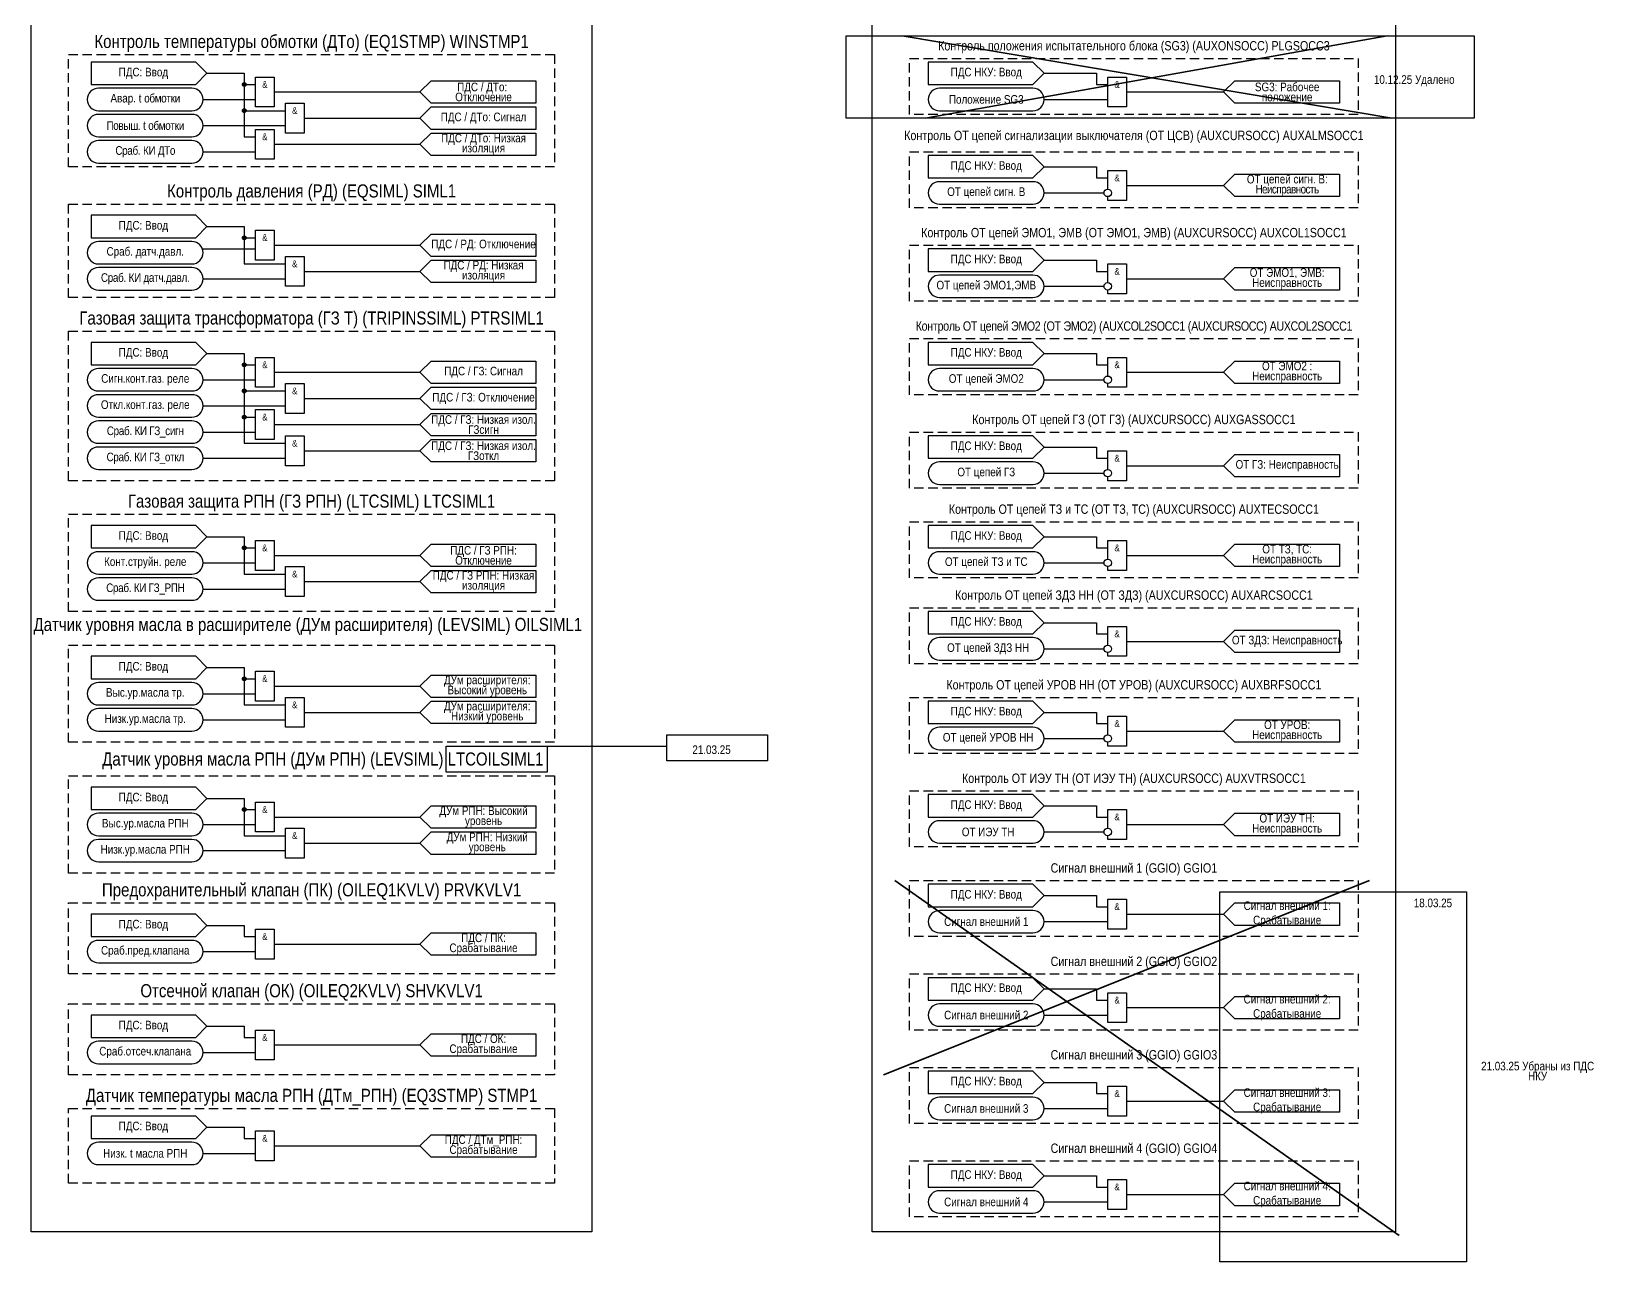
# Model space of a CAD drawing. Header units: millimetres. Extents: x -3652 to 418, y -8 to 1224.
# Drawn here: x 0 to 418, y -8 to 321.3 of the extents above; entities that cross this region are included whole.
import ezdxf

# ---------------------------------------------------------------- set-up
doc = ezdxf.new("R2010")
doc.units = ezdxf.units.MM
doc.linetypes.add('штриховая2', pattern=[0.375, 0.25, -0.125])
doc.layers.add('TEXT', color=7, linetype='Continuous', lineweight=25)
doc.styles.add('2.5_Gost_RD', font='ARIALN.TTF', dxfattribs={"height": 2.5})
doc.styles.add('3.5_Gost_RD', font='ARIALN.TTF', dxfattribs={"height": 3.5})

# ---------------------------------------------------------------- blocks, each defined once
blk = doc.blocks.new('Точка')
at = {"ltscale": 100}
h = blk.add_hatch(color=256, dxfattribs=at)
h.dxf.hatch_style = 1
edge = h.paths.add_edge_path()
edge.add_arc((0, 0), 0.5, 0, 360)
blk.add_circle((0, 0), 0.5, dxfattribs=at)

msp = doc.modelspace()

# ---------------------------------------------------------------- linework, layer by layer
at = {"color": 1, "lineweight": 35, "ltscale": 100}
for p, q in [((232.96, 320), (364.04, 298)), ((362.77, 320), (239.23, 298)), ((358, 94), (228, 42)), ((231, 94), (366, -1))]:
    msp.add_line(p, q, dxfattribs=at)
at = {"ltscale": 100}
msp.add_line((138, 130), (170, 130), dxfattribs=at)
for points in [[(0, 564), (150, 564), (150, 0), (0, 0)], [(16, 313), (16, 307), (44, 307), (47, 310), (44, 313)], [(240, 313), (240, 307), (268, 307), (271, 310), (268, 313)], [(240, 288), (240, 282), (268, 282), (271, 285), (268, 288)], [(16, 272), (16, 266), (44, 266), (47, 269), (44, 272)], [(240, 263), (240, 257), (268, 257), (271, 260), (268, 263)], [(16, 238), (16, 232), (44, 232), (47, 235), (44, 238)], [(240, 238), (240, 232), (268, 232), (271, 235), (268, 238)], [(240, 213), (240, 207), (268, 207), (271, 210), (268, 213)], [(16, 189), (16, 183), (44, 183), (47, 186), (44, 189)], [(240, 189), (240, 183), (268, 183), (271, 186), (268, 189)], [(240, 166), (240, 160), (268, 160), (271, 163), (268, 166)], [(16, 154), (16, 148), (44, 148), (47, 151), (44, 154)], [(240, 142), (240, 136), (268, 136), (271, 139), (268, 142)], [(111, 130), (138, 130), (138, 123), (111, 123)], [(170, 133), (197, 133), (197, 126), (170, 126)], [(16, 119), (16, 113), (44, 113), (47, 116), (44, 119)], [(240, 117), (240, 111), (268, 111), (271, 114), (268, 117)], [(240, 93), (240, 87), (268, 87), (271, 90), (268, 93)], [(16, 85), (16, 79), (44, 79), (47, 82), (44, 85)], [(240, 68), (240, 62), (268, 62), (271, 65), (268, 68)], [(16, 58), (16, 52), (44, 52), (47, 55), (44, 58)], [(240, 43), (240, 37), (268, 37), (271, 40), (268, 43)], [(16, 31), (16, 25), (44, 25), (47, 28), (44, 31)], [(60, 27), (65, 27), (65, 19), (60, 19)], [(240, 18), (240, 12), (268, 12), (271, 15), (268, 18)]]:
    msp.add_lwpolyline(points, close=True, dxfattribs=at)
at = {"color": 3, "ltscale": 100}
msp.add_lwpolyline([(225, 555), (365, 555), (365, 0), (225, 0)], close=True, dxfattribs=at)
at = {"color": 2, "lineweight": 30, "ltscale": 100}
for points in [[(218, 320), (386, 320), (386, 298), (218, 298)], [(318, 91), (384, 91), (384, -8), (318, -8)]]:
    msp.add_lwpolyline(points, close=True, dxfattribs=at)
at = {"color": 6, "linetype": 'штриховая2', "ltscale": 10}
for points in [[(10, 315), (140, 315), (140, 285), (10, 285)], [(10, 275), (140, 275), (140, 250), (10, 250)], [(10, 241), (140, 241), (140, 201), (10, 201)], [(10, 192), (140, 192), (140, 166), (10, 166)], [(10, 157), (140, 157), (140, 131), (10, 131)], [(10, 122), (140, 122), (140, 96), (10, 96)], [(10, 88), (140, 88), (140, 69), (10, 69)], [(10, 61), (140, 61), (140, 42), (10, 42)]]:
    msp.add_lwpolyline(points, close=True, dxfattribs=at)
at = {"linetype": 'штриховая2', "ltscale": 10}
for points in [[(235, 314), (355, 314), (355, 299), (235, 299)], [(235, 289), (355, 289), (355, 274), (235, 274)], [(235, 264), (355, 264), (355, 249), (235, 249)], [(235, 239), (355, 239), (355, 224), (235, 224)], [(235, 214), (355, 214), (355, 199), (235, 199)], [(235, 190), (355, 190), (355, 175), (235, 175)], [(235, 167), (355, 167), (355, 152), (235, 152)], [(235, 143), (355, 143), (355, 128), (235, 128)], [(235, 118), (355, 118), (355, 103), (235, 103)], [(235, 94), (355, 94), (355, 79), (235, 79)], [(235, 69), (355, 69), (355, 54), (235, 54)], [(235, 44), (355, 44), (355, 29), (235, 29)], [(10, 33), (140, 33), (140, 13), (10, 13)], [(235, 19), (355, 19), (355, 4), (235, 4)]]:
    msp.add_lwpolyline(points, close=True, dxfattribs=at)
at = {"color": 6, "ltscale": 100}
for points in [[(47, 310), (57, 310), (57, 307), (60, 307)], [(47, 310), (57, 310), (57, 300), (68, 300)], [(47, 310), (57, 310), (57, 293), (60, 293)], [(271, 310), (285, 310), (285, 307), (288, 307)], [(104, 305), (107, 308), (135, 308), (135, 302), (107, 302), (104, 305)], [(319, 305), (322, 308), (350, 308), (350, 302), (322, 302), (319, 305)], [(46, 303), (60, 303)], [(65, 305), (104, 305)], [(104, 298), (107, 301), (135, 301), (135, 295), (107, 295), (104, 298)], [(271, 303), (288, 303)], [(293, 305), (319, 305)], [(73, 298), (104, 298)], [(46, 296), (68, 296)], [(104, 291), (107, 294), (135, 294), (135, 288), (107, 288), (104, 291)], [(46, 289), (60, 289)], [(65, 291), (104, 291)], [(271, 285), (285, 285), (285, 282), (288, 282)], [(288, 279), (288, 284), (293, 284), (293, 276), (288, 276), (288, 277)], [(319, 280), (322, 283), (350, 283), (350, 277), (322, 277), (319, 280)], [(271, 278), (287, 278)], [(293, 280), (319, 280)], [(47, 269), (57, 269), (57, 259), (68, 259)], [(47, 269), (57, 269), (57, 266), (60, 266)], [(65, 264), (104, 264)], [(104, 264), (107, 267), (135, 267), (135, 261), (107, 261), (104, 264)], [(46, 263), (60, 263)], [(104, 257), (107, 260), (135, 260), (135, 254), (107, 254), (104, 257)], [(271, 260), (285, 260), (285, 257), (288, 257)], [(46, 255), (68, 255)], [(73, 257), (104, 257)], [(288, 254), (288, 259), (293, 259), (293, 251), (288, 251), (288, 252)], [(293, 255), (319, 255)], [(319, 255), (322, 258), (350, 258), (350, 252), (322, 252), (319, 255)], [(271, 253), (287, 253)], [(47, 235), (57, 235), (57, 232), (60, 232)], [(47, 235), (57, 235), (57, 225), (68, 225)], [(47, 235), (57, 235), (57, 218), (60, 218)], [(47, 235), (57, 235), (57, 211), (68, 211)], [(271, 235), (285, 235), (285, 232), (288, 232)], [(65, 230), (104, 230)], [(104, 230), (107, 233), (135, 233), (135, 227), (107, 227), (104, 230)], [(288, 229), (288, 234), (293, 234), (293, 226), (288, 226), (288, 227)], [(293, 230), (319, 230)], [(319, 230), (322, 233), (350, 233), (350, 227), (322, 227), (319, 230)], [(46, 228), (60, 228)], [(104, 223), (107, 226), (135, 226), (135, 220), (107, 220), (104, 223)], [(271, 228), (287, 228)], [(73, 223), (104, 223)], [(46, 221), (68, 221)], [(104, 216), (107, 219), (135, 219), (135, 213), (107, 213), (104, 216)], [(46, 214), (60, 214)], [(65, 216), (104, 216)], [(104, 209), (107, 212), (135, 212), (135, 206), (107, 206), (104, 209)], [(271, 210), (285, 210), (285, 207), (288, 207)], [(46, 207), (68, 207)], [(73, 209), (104, 209)], [(288, 204), (288, 209), (293, 209), (293, 201), (288, 201), (288, 202)], [(293, 205), (319, 205)], [(319, 205), (322, 208), (350, 208), (350, 202), (322, 202), (319, 205)], [(271, 203), (287, 203)], [(47, 186), (57, 186), (57, 183), (60, 183)], [(47, 186), (57, 186), (57, 176), (68, 176)], [(104, 181), (107, 184), (135, 184), (135, 178), (107, 178), (104, 181)], [(271, 186), (285, 186), (285, 183), (288, 183)], [(288, 180), (288, 185), (293, 185), (293, 177), (288, 177), (288, 178)], [(319, 181), (322, 184), (350, 184), (350, 178), (322, 178), (319, 181)], [(65, 181), (104, 181)], [(293, 181), (319, 181)], [(46, 179), (60, 179)], [(104, 174), (107, 177), (135, 177), (135, 171), (107, 171), (104, 174)], [(271, 179), (287, 179)], [(46, 172), (68, 172)], [(73, 174), (104, 174)], [(271, 163), (285, 163), (285, 160), (288, 160)], [(288, 157), (288, 162), (293, 162), (293, 154), (288, 154), (288, 155)], [(319, 158), (322, 161), (350, 161), (350, 155), (322, 155), (319, 158)], [(271, 156), (287, 156)], [(293, 158), (319, 158)], [(47, 151), (57, 151), (57, 148), (60, 148)], [(47, 151), (57, 151), (57, 141), (68, 141)], [(104, 146), (107, 149), (135, 149), (135, 143), (107, 143), (104, 146)], [(46, 144), (60, 144)], [(65, 146), (104, 146)], [(73, 139), (104, 139)], [(104, 139), (107, 142), (135, 142), (135, 136), (107, 136), (104, 139)], [(271, 139), (285, 139), (285, 136), (288, 136)], [(288, 133), (288, 138), (293, 138), (293, 130), (288, 130), (288, 131)], [(46, 137), (68, 137)], [(293, 134), (319, 134)], [(319, 134), (322, 137), (350, 137), (350, 131), (322, 131), (319, 134)], [(271, 132), (287, 132)], [(47, 116), (57, 116), (57, 113), (60, 113)], [(47, 116), (57, 116), (57, 106), (68, 106)], [(104, 111), (107, 114), (135, 114), (135, 108), (107, 108), (104, 111)], [(271, 114), (285, 114), (285, 111), (288, 111)], [(288, 108), (288, 113), (293, 113), (293, 105), (288, 105), (288, 106)], [(46, 109), (60, 109)], [(65, 111), (104, 111)], [(293, 109), (319, 109)], [(319, 109), (322, 112), (350, 112), (350, 106), (322, 106), (319, 109)], [(104, 104), (107, 107), (135, 107), (135, 101), (107, 101), (104, 104)], [(271, 107), (287, 107)], [(46, 102), (68, 102)], [(73, 104), (104, 104)], [(271, 90), (285, 90), (285, 87), (288, 87)], [(319, 85), (322, 88), (350, 88), (350, 82), (322, 82), (319, 85)], [(293, 85), (319, 85)], [(47, 82), (57, 82), (57, 79), (60, 79)], [(104, 77), (107, 80), (135, 80), (135, 74), (107, 74), (104, 77)], [(271, 83), (288, 83)], [(65, 77), (104, 77)], [(46, 75), (60, 75)], [(271, 65), (285, 65), (285, 62), (288, 62)], [(319, 60), (322, 63), (350, 63), (350, 57), (322, 57), (319, 60)], [(293, 60), (319, 60)], [(47, 55), (57, 55), (57, 52), (60, 52)], [(271, 58), (288, 58)], [(104, 50), (107, 53), (135, 53), (135, 47), (107, 47), (104, 50)], [(46, 48), (60, 48)], [(65, 50), (104, 50)], [(271, 40), (285, 40), (285, 37), (288, 37)], [(319, 35), (322, 38), (350, 38), (350, 32), (322, 32), (319, 35)], [(293, 35), (319, 35)], [(271, 33), (288, 33)], [(271, 15), (285, 15), (285, 12), (288, 12)], [(319, 10), (322, 13), (350, 13), (350, 7), (322, 7), (319, 10)], [(293, 10), (319, 10)], [(271, 8), (288, 8)]]:
    msp.add_lwpolyline(points, dxfattribs=at)
at = {"ltscale": 100}
for points in [[(18, 300), (43, 300, 1), (43, 306), (18, 306, 1)], [(243, 300), (268, 300, 1), (268, 306), (243, 306, 1)], [(18, 293), (43, 293, 1), (43, 299), (18, 299, 1)], [(18, 286), (43, 286, 1), (43, 292), (18, 292, 1)], [(243, 275), (268, 275, 1), (268, 281), (243, 281, 1)], [(18, 259), (43, 259, 1), (43, 265), (18, 265, 1)], [(18, 252), (43, 252, 1), (43, 258), (18, 258, 1)], [(243, 250), (268, 250, 1), (268, 256), (243, 256, 1)], [(18, 225), (43, 225, 1), (43, 231), (18, 231, 1)], [(243, 225), (268, 225, 1), (268, 231), (243, 231, 1)], [(18, 218), (43, 218, 1), (43, 224), (18, 224, 1)], [(18, 211), (43, 211, 1), (43, 217), (18, 217, 1)], [(18, 204), (43, 204, 1), (43, 210), (18, 210, 1)], [(243, 200), (268, 200, 1), (268, 206), (243, 206, 1)], [(18, 176), (43, 176, 1), (43, 182), (18, 182, 1)], [(243, 176), (268, 176, 1), (268, 182), (243, 182, 1)], [(18, 169), (43, 169, 1), (43, 175), (18, 175, 1)], [(243, 153), (268, 153, 1), (268, 159), (243, 159, 1)], [(18, 141), (43, 141, 1), (43, 147), (18, 147, 1)], [(18, 134), (43, 134, 1), (43, 140), (18, 140, 1)], [(243, 129), (268, 129, 1), (268, 135), (243, 135, 1)], [(18, 106), (43, 106, 1), (43, 112), (18, 112, 1)], [(243, 104), (268, 104, 1), (268, 110), (243, 110, 1)], [(18, 99), (43, 99, 1), (43, 105), (18, 105, 1)], [(243, 80), (268, 80, 1), (268, 86), (243, 86, 1)], [(18, 72), (43, 72, 1), (43, 78), (18, 78, 1)], [(243, 55), (268, 55, 1), (268, 61), (243, 61, 1)], [(18, 45), (43, 45, 1), (43, 51), (18, 51, 1)], [(243, 30), (268, 30, 1), (268, 36), (243, 36, 1)], [(18, 18), (43, 18, 1), (43, 24), (18, 24, 1)], [(243, 5), (268, 5, 1), (268, 11), (243, 11, 1)]]:
    msp.add_lwpolyline(points, format="xyb", close=True, dxfattribs=at)
at = {"color": 6, "ltscale": 100}
for points in [[(60, 309), (65, 309), (65, 301), (60, 301)], [(288, 309), (293, 309), (293, 301), (288, 301)], [(68, 302), (73, 302), (73, 294), (68, 294)], [(60, 295), (65, 295), (65, 287), (60, 287)], [(60, 268), (65, 268), (65, 260), (60, 260)], [(68, 261), (73, 261), (73, 253), (68, 253)], [(60, 234), (65, 234), (65, 226), (60, 226)], [(68, 227), (73, 227), (73, 219), (68, 219)], [(60, 220), (65, 220), (65, 212), (60, 212)], [(68, 213), (73, 213), (73, 205), (68, 205)], [(60, 185), (65, 185), (65, 177), (60, 177)], [(68, 178), (73, 178), (73, 170), (68, 170)], [(60, 150), (65, 150), (65, 142), (60, 142)], [(68, 143), (73, 143), (73, 135), (68, 135)], [(60, 115), (65, 115), (65, 107), (60, 107)], [(68, 108), (73, 108), (73, 100), (68, 100)], [(288, 89), (293, 89), (293, 81), (288, 81)], [(60, 81), (65, 81), (65, 73), (60, 73)], [(288, 64), (293, 64), (293, 56), (288, 56)], [(60, 54), (65, 54), (65, 46), (60, 46)], [(288, 39), (293, 39), (293, 31), (288, 31)], [(288, 14), (293, 14), (293, 6), (288, 6)]]:
    msp.add_lwpolyline(points, close=True, dxfattribs=at)
at = {"ltscale": 100}
for points in [[(47, 28), (57, 28), (57, 25), (60, 25)], [(104, 23), (107, 26), (135, 26), (135, 20), (107, 20), (104, 23)], [(46, 21), (60, 21)], [(65, 23), (104, 23)]]:
    msp.add_lwpolyline(points, dxfattribs=at)
at = {"color": 6, "ltscale": 100}
for centre in [(288, 278), (288, 253), (288, 228), (288, 203), (288, 179), (288, 156), (288, 132), (288, 107)]:
    msp.add_circle(centre, 1, dxfattribs=at)

# ---------------------------------------------------------------- block references
for p in [(57, 307), (57, 300), (57, 266), (57, 232), (57, 225), (57, 218), (57, 183), (57, 148), (57, 113)]:
    msp.add_blockref('Точка', p, dxfattribs=at)

# ---------------------------------------------------------------- texts
at = {"color": 30, "ltscale": 100, "attachment_point": 5, "style": '3.5_Gost_RD'}
for s, insert, char_height, width in [('\\pxsm0.7;Контроль температуры обмотки (ДТо) (EQ1STMP) {\\C6;WINSTMP1}', (75, 318), 3.5, 130), ('Контроль положения испытательного блока (SG3) (AUXONSOCC) {\\C6;PLGSOCC3}', (295, 317), 2.5, 120), ('\\pxt35;Контроль ОТ цепей сигнализации выключателя (ОТ ЦСВ) (AUXCURSOCC) {\\C6;AUXALMSOCC1}', (295, 293), 2.5, 120), ('\\pxt75;Контроль давления (РД) (EQSIML) {\\C6;SIML1}', (75, 278), 3.5, 130), ('Контроль ОТ цепей ЭМО1, ЭМВ (ОТ ЭМО1, ЭМВ) (AUXCURSOCC) {\\C6;AUXCOL1SOCC1}', (295, 267), 2.5, 120), ('\\pxsm0.7;Газовая защита трансформатора (ГЗ T) (TRIPINSSIML) {\\C6;PTRSIML1}', (75, 244), 3.5, 130), ('{\\T0.95;Контроль ОТ цепей ЭМО2 (ОТ ЭМО2) (AUXCOL2SOCC1 (AUXCURSOCC) \\C6;AUXCOL2SOCC1}', (295, 242), 2.5, 120), ('Контроль ОТ цепей ГЗ (ОТ ГЗ) (AUXCURSOCC) {\\C6;AUXGASSOCC1}', (295, 217), 2.5, 120), ('\\pxsm0.7;Газовая защита РПН (ГЗ РПН) (LTCSIML) {\\C6;LTCSIML1}', (75, 195), 3.5, 130), ('Контроль ОТ цепей ТЗ и ТС (ОТ ТЗ, ТС) (AUXCURSOCC) {\\C6;AUXTECSOCC1}', (295, 193), 2.5, 120), ('Контроль ОТ цепей ЗДЗ НН (ОТ ЗДЗ) (AUXCURSOCC) {\\C6;AUXARCSOCC1}', (295, 170), 2.5, 120), ('Контроль ОТ цепей УРОВ НН (ОТ УРОВ) (AUXCURSOCC) {\\C6;AUXBRFSOCC1}', (295, 146), 2.5, 120), ('Контроль ОТ ИЭУ ТН (ОТ ИЭУ ТН) (AUXCURSOCC) {\\C6;AUXVTRSOCC1}', (295, 121), 2.5, 120), ('Сигнал внешний 1 (GGIO) {\\C6;GGIO1}', (295, 97), 2.5, 120), ('\\pxsm0.7;Предохранительный клапан (ПК) (OILEQ1KVLV) {\\C6;PRVKVLV1}', (75, 91), 3.5, 162.683), ('Сигнал внешний 2 (GGIO) {\\C6;GGIO2}', (295, 72), 2.5, 120), ('\\pxsm0.7;Отсечной клапан (ОК) (OILEQ2KVLV) {\\C6;SHVKVLV1}', (75, 64), 3.5, 162.683), ('Сигнал внешний 3 (GGIO) {\\C6;GGIO3}', (295, 47), 2.5, 120), ('{\\C4;Датчик} температуры масла РПН (ДТм_РПН) (EQ3STMP) {\\C6;STMP1}', (75, 36), 3.5, 162.683), ('Сигнал внешний 4 (GGIO) {\\C6;GGIO4}', (295, 22), 2.5, 120)]:
    msp.add_mtext(s, dxfattribs=dict(at, insert=insert, char_height=char_height, width=width))
at = {"ltscale": 100, "attachment_point": 5, "style": '2.5_Gost_RD'}
for s, insert, char_height, width in [('\\pxsm0.7;ПДС НКУ: Ввод', (255.5, 310), 2.3, 31), ('\\pxsm0.7;ПДС / ДТо:  Отключение', (121, 305), 2.3, 28), ('\\pxsm0.7;SG3: Рабочее положение', (336, 305), 2.3, 28), ('\\A1;\\pxsm0.7;Авар. t {\\T0.95;обмотки}', (30.5, 303), 2.3, 31), ('\\pxsm0.7;Положение SG3', (255.5, 303), 2.3, 31), ('\\A1;\\pxsm0.7;{\\T0.95;Повыш. t обмотки}', (30.5, 296), 2.3, 29.7748), ('\\pxsm0.7;ПДС / ДТо: Сигнал', (121, 298), 2.3, 28), ('\\pxsm0.7;ПДС / ДТо: Низкая изоляция ', (121, 291), 2.3, 28), ('\\A1;\\pxsm0.7;{\\T0.95;Сраб. КИ ДТо}', (30.5, 289), 2.3, 31), ('\\pxsm0.7;ПДС НКУ: Ввод', (255.5, 285), 2.3, 31), ('\\pxsm0.7;ОТ цепей сигн. В{\\T0.9;: Неисправность }', (336, 280), 2.3, 28), ('\\pxsm0.7,t5;ОТ цепей сигн. В', (255.5, 278), 2.3, 31), ('\\A1;\\pxsm0.7;Сраб. {\\T0.95;д}атч.давл.', (30.5, 262), 2.3, 31), ('\\pxsm0.7;ПДС / {\\A1;РД: Отключение}', (121, 264), 2.3, 28), ('\\pxsm0.7;ПДС / РД: Низкая изоляция', (121, 257), 2.3, 28), ('\\pxsm0.7;ПДС НКУ: Ввод', (255.5, 260), 2.3, 31), ('\\A1;\\pxsm0.7;{\\T0.95;Сраб. КИ датч.давл.}', (30.5, 255), 2.3, 31), ('\\pxsm0.7;ОТ ЭМО1, ЭМВ: Неисправность', (336, 255), 2.3, 28), ('\\pxsm0.7;ОТ цепей ЭМО1,ЭМВ', (255.5, 253), 2.3, 31), ('\\pxsm0.7;ПДС НКУ: Ввод', (255.5, 235), 2.3, 31), ('\\pxsm0.7;ПДС / ГЗ: Сигнал', (121, 230), 2.3, 28), ('\\pxsm0.7;ОТ ЭМО2 : Неисправность', (336, 230), 2.3, 28), ('\\A1;\\pxsm0.7;Сигн.конт.газ. реле', (30.5, 228), 2.3, 31), ('\\pxsm0.7;ОТ цепей ЭМО2', (255.5, 228), 2.3, 31), ('\\A1;\\pxsm0.7;Откл.конт.газ. реле', (30.5, 221), 2.3, 31), ('\\pxsm0.7;ПДС / ГЗ: Отключение', (121, 223), 2.3, 28), ('\\pxsm0.7;ПДС / ГЗ: Низкая изол. ГЗсигн', (121, 216), 2.3, 28), ('\\A1;\\pxsm0.7;{\\T0.95;Сраб. КИ ГЗ_сигн}', (30.5, 214), 2.3, 31), ('\\pxsm0.7;ПДС / ГЗ: Низкая изол. ГЗоткл', (121, 209), 2.3, 28), ('\\pxsm0.7;ПДС НКУ: Ввод', (255.5, 210), 2.3, 31), ('\\A1;\\pxsm0.7;{\\T0.95;Сраб. КИ ГЗ_откл}', (30.5, 207), 2.3, 31), ('\\pxsm0.7;ОТ ГЗ: Неисправность', (336, 205), 2.3, 28), ('\\pxsm0.7;ОТ цепей ГЗ', (255.5, 203), 2.3, 31), ('\\pxsm0.7;ПДС НКУ: Ввод', (255.5, 186), 2.3, 31), ('\\A1;\\pxsm0.7;Конт.струйн. реле', (30.5, 179), 2.3, 31), ('\\pxsm0.7;ПДС / ГЗ РПН: Отключение', (121, 181), 2.3, 28), ('\\pxsm0.7;ОТ цепей ТЗ и ТС', (255.5, 179), 2.3, 31), ('\\pxsm0.7;ОТ ТЗ, ТС: Неисправность', (336, 181), 2.3, 28), ('\\pxsm0.7;ПДС / {\\C4;ГЗ РПН: Низкая изоляция}', (121, 174), 2.3, 28), ('\\A1;\\pxsm0.7;{\\T0.95;Сраб. КИ ГЗ_РПН}', (30.5, 172), 2.3, 31), ('\\pxsm0.7;ПДС НКУ: Ввод', (255.5, 163), 2.3, 31), ('\\pxsm0.7;ОТ ЗДЗ: Неисправность', (336, 158), 2.3, 28), ('\\pxsm0.7;ОТ цепей ЗДЗ НН', (256, 156), 2.3, 31), ('\\A1;\\pxsm0.7;Выс.ур.масла тр.', (30.5, 144), 2.3, 31), ('\\A1;\\pxsm0.7;Низк.ур.масла тр.', (30.5, 137), 2.3, 29.7748), ('\\pxsm0.7;ПДС НКУ: Ввод', (255.5, 139), 2.3, 31), ('\\pxsm0.7;ОТ УРОВ: Неисправность', (336, 134), 2.3, 28), ('\\pxsm0.7;ОТ цепей УРОВ НН', (256, 132), 2.3, 31), ('\\pxsm0.7;ПДС НКУ: Ввод', (255.5, 114), 2.3, 31), ('\\A1;\\pxsm0.7;Выс.ур.масла РПН', (30.5, 109), 2.3, 31), ('\\pxsm0.7;ОТ ИЭУ ТН: Неисправность', (336, 109), 2.3, 28), ('\\pxsm0.7;ОТ ИЭУ ТН', (256, 107), 2.3, 31), ('\\A1;\\pxsm0.7;Низк.ур.масла РПН', (30.5, 102), 2.3, 29.7748), ('\\pxsm0.7;ПДС НКУ: Ввод', (255.5, 90), 2.3, 31), ('Сигнал внешний 1: Срабатывание', (336, 85), 2.3, 28), ('Сигнал внешний 1', (255.5, 83), 2.3, 31), ('\\pxsm0.7;ПДС / ПК: Срабатывание', (121, 77), 2.3, 28), ('\\A1;\\pxsm0.7;Сраб.пред.клапана', (30.5, 75), 2.3, 31), ('\\pxsm0.7;ПДС НКУ: Ввод', (255.5, 65), 2.3, 31), ('Сигнал внешний 2: Срабатывание', (336, 60), 2.3, 28), ('Сигнал внешний 2', (255.5, 58), 2.3, 31), ('\\pxsm0.7;ПДС / ОК: Срабатывание', (121, 50), 2.3, 28), ('\\A1;\\pxsm0.7;Сраб.отсеч.клапана', (30.5, 48), 2.3, 31), ('\\pxsm0.7;ПДС НКУ: Ввод', (255.5, 40), 2.3, 31), ('Сигнал внешний 3: Срабатывание', (336, 35), 2.3, 28), ('Сигнал внешний 3', (255.5, 33), 2.3, 31), ('&', (62.5, 25), 1.8, 5), ('\\pxsm0.7;ПДС / ДТм_РПН: Срабатывание', (121, 23), 2.3, 28), ('\\A1;\\pxsm0.7;Низк. t масла РПН', (30.5, 21), 2.3, 31), ('\\pxsm0.7;ПДС НКУ: Ввод', (255.5, 15), 2.3, 31), ('Сигнал внешний 4: Срабатывание', (336, 10), 2.3, 28), ('Сигнал внешний 4', (255.5, 8), 2.3, 31)]:
    msp.add_mtext(s, dxfattribs=dict(at, insert=insert, char_height=char_height, width=width))
at = {"color": 6, "ltscale": 100, "char_height": 1.8, "width": 5, "attachment_point": 5, "style": '2.5_Gost_RD'}
for insert in [(62.5, 307), (290.5, 307), (70.5, 300), (62.5, 293), (290.5, 282), (62.5, 266), (70.5, 259), (290.5, 257), (62.5, 232), (290.5, 232), (70.5, 225), (62.5, 218), (70.5, 211), (290.5, 207), (62.5, 183), (290.5, 183), (70.5, 176), (290.5, 160), (62.5, 148), (70.5, 141), (290.5, 136), (62.5, 113), (290.5, 111), (70.5, 106), (290.5, 87), (62.5, 79), (290.5, 62), (62.5, 52), (290.5, 37), (290.5, 12)]:
    msp.add_mtext('&', dxfattribs=dict(at, insert=insert))
at = {"color": 4, "ltscale": 100, "attachment_point": 5}
for s, insert, char_height, width, style in [('\\pxsm0.7;Датчик уровня масла в расширителе (ДУм расширителя) (LEVSIML) {\\C6;OILSIML1}', (74, 162), 3.5, 166.7014, '3.5_Gost_RD'), ('\\pxsm0.7;ДУм расширителя: Высокий уровень', (122, 146), 2.3, 28, '2.5_Gost_RD'), ('\\pxsm0.7;ДУм расширителя: Низкий уровень', (122, 139), 2.3, 28, '2.5_Gost_RD'), ('\\pxsm0.7;Датчик уровня масла РПН (ДУм РПН) (LEVSIML) {\\C6;LTC\\C30;\\c2005496;OIL\\C6;SIML1}', (78, 126), 3.5, 145, '3.5_Gost_RD'), ('\\pxsm0.7;ДУм РПН: Высокий уровень', (121, 111), 2.3, 28, '2.5_Gost_RD'), ('\\pxsm0.7;ДУм РПН: Низкий уровень', (122, 104), 2.3, 28, '2.5_Gost_RD')]:
    msp.add_mtext(s, dxfattribs=dict(at, insert=insert, char_height=char_height, width=width, style=style))
at = {"layer": 'TEXT', "ltscale": 100, "char_height": 2.3, "width": 28, "attachment_point": 5, "style": '2.5_Gost_RD'}
for insert in [(30, 310), (30, 269), (30, 235), (30, 186), (30, 151), (30, 116), (30, 82), (30, 55), (30, 28)]:
    msp.add_mtext('\\pxsm0.7;ПДС: Ввод', dxfattribs=dict(at, insert=insert))
at = {"layer": 'TEXT', "color": 0, "ltscale": 100, "char_height": 2.3, "width": 31, "attachment_point": 5, "style": '2.5_Gost_RD'}
for s, insert in [('\\pxsm0.7;{\\C256;10.12.25 Удалено}', (370, 308)), ('\\pxsm0.7;{\\C256;21.03.25}', (182, 129)), ('\\pxsm0.7;{\\C256;18.03.25}', (375, 88)), ('\\pxsm0.7;{\\C256;21.03.25 Убраны из ПДС НКУ }', (403, 43))]:
    msp.add_mtext(s, dxfattribs=dict(at, insert=insert))

doc.saveas('drawing.dxf')
